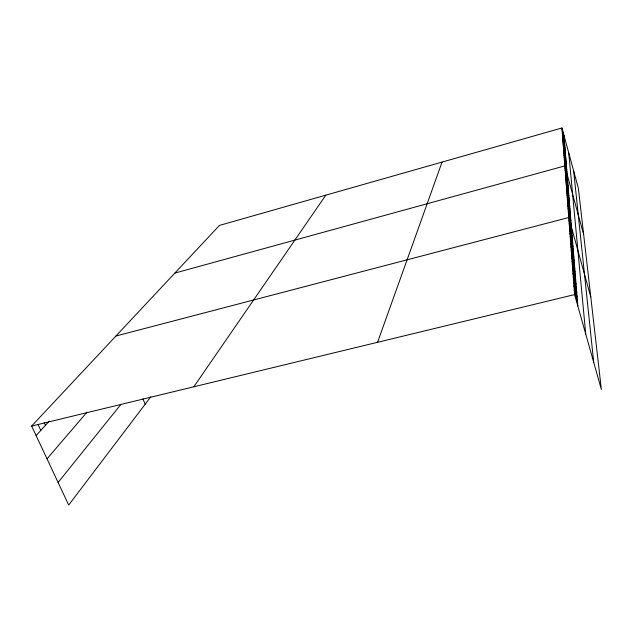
<?xml version="1.0" encoding="UTF-8"?>
<svg xmlns="http://www.w3.org/2000/svg" width="633" height="633" viewBox="0 0 633 633"><rect width="100%" height="100%" fill="white"/><g stroke="black" fill="none" stroke-linecap="round" stroke-linejoin="round"><path stroke-width="0.95" d="M377.569 342.303L442.063 162.08M193.825 386.787L325.821 195.162M150.828 396.764L68.688 505.031L31.65 426.056L219.461 225.419L561.962 127.969L578.38 188.341L601.35 389.414L574.598 294.59L561.962 127.969M58.101 482.457L120.476 404.93M47.024 458.838L86.99 412.17M36.105 435.559L49.319 421.072M174.835 273.092L564.842 165.901L583.658 234.534M115.934 336.02L568.75 217.507L590.795 296.988M31.65 426.056L574.598 294.59M38.012 424.403L40.813 430.4M44.247 422.789L45.426 425.336M142.916 398.869L145.202 404.178M572.976 273.211L576.046 284.138M573.292 277.309L576.386 288.339M573.609 281.495L576.742 292.628M573.933 285.768L577.098 297.004M574.266 290.128L577.462 301.466M570.705 243.238L573.545 253.429M570.974 246.735L573.838 257.014M571.243 250.296L574.139 260.661M571.52 253.928L574.44 264.388M571.797 257.631L574.748 268.178M572.082 261.413L575.065 272.055M572.374 265.267L575.389 276.004M572.675 269.199L575.714 280.031M568.521 214.492L571.148 223.963M568.98 220.521L571.654 230.151M569.217 223.591L571.908 233.292M569.455 226.717L572.169 236.497M569.692 229.906L572.438 239.765M569.937 233.142L572.707 243.088M570.191 236.449L572.984 246.466M570.444 239.812L573.261 249.916M566.25 184.527L568.648 193.231M566.44 187.028L568.853 195.795M566.638 189.568L569.067 198.406M566.828 192.155L569.281 201.057M567.026 194.782L569.502 203.747M567.231 197.456L569.724 206.493M567.437 200.17L569.953 209.278M567.651 202.94L570.183 212.11M567.864 205.749L570.42 214.998M568.078 208.613L570.657 217.934M568.299 211.525L570.903 220.917M563.884 153.352L566.044 161.241M564.043 155.37L566.211 163.314M564.193 157.411L566.385 165.411M564.351 159.484L566.559 167.539M564.509 161.589L566.733 169.699M564.676 163.725L566.907 171.891M565.008 168.101L567.279 176.378M565.174 170.34L567.461 178.672M565.348 172.611L567.651 181.006M565.522 174.922L567.848 183.372M565.704 177.264L568.038 185.778M565.878 179.645L568.244 188.223M566.068 182.067L568.442 190.707M562.088 129.623L564.058 136.878M562.215 131.3L564.201 138.603M562.341 133.001L564.343 140.352M562.476 134.726L564.486 142.116M562.602 136.475L564.636 143.913M562.737 138.247L564.778 145.732M562.879 140.043L564.929 147.576M563.014 141.863L565.087 149.451M563.156 143.715L565.237 151.342M563.299 145.582L565.396 153.265M563.441 147.489L565.554 155.22M563.592 149.412L565.712 157.198M563.734 151.374L565.878 159.207M573.664 170.981L593.722 362.377M568.743 152.909L585.731 334.034M563.924 135.177L577.834 306.04"/></g></svg>
